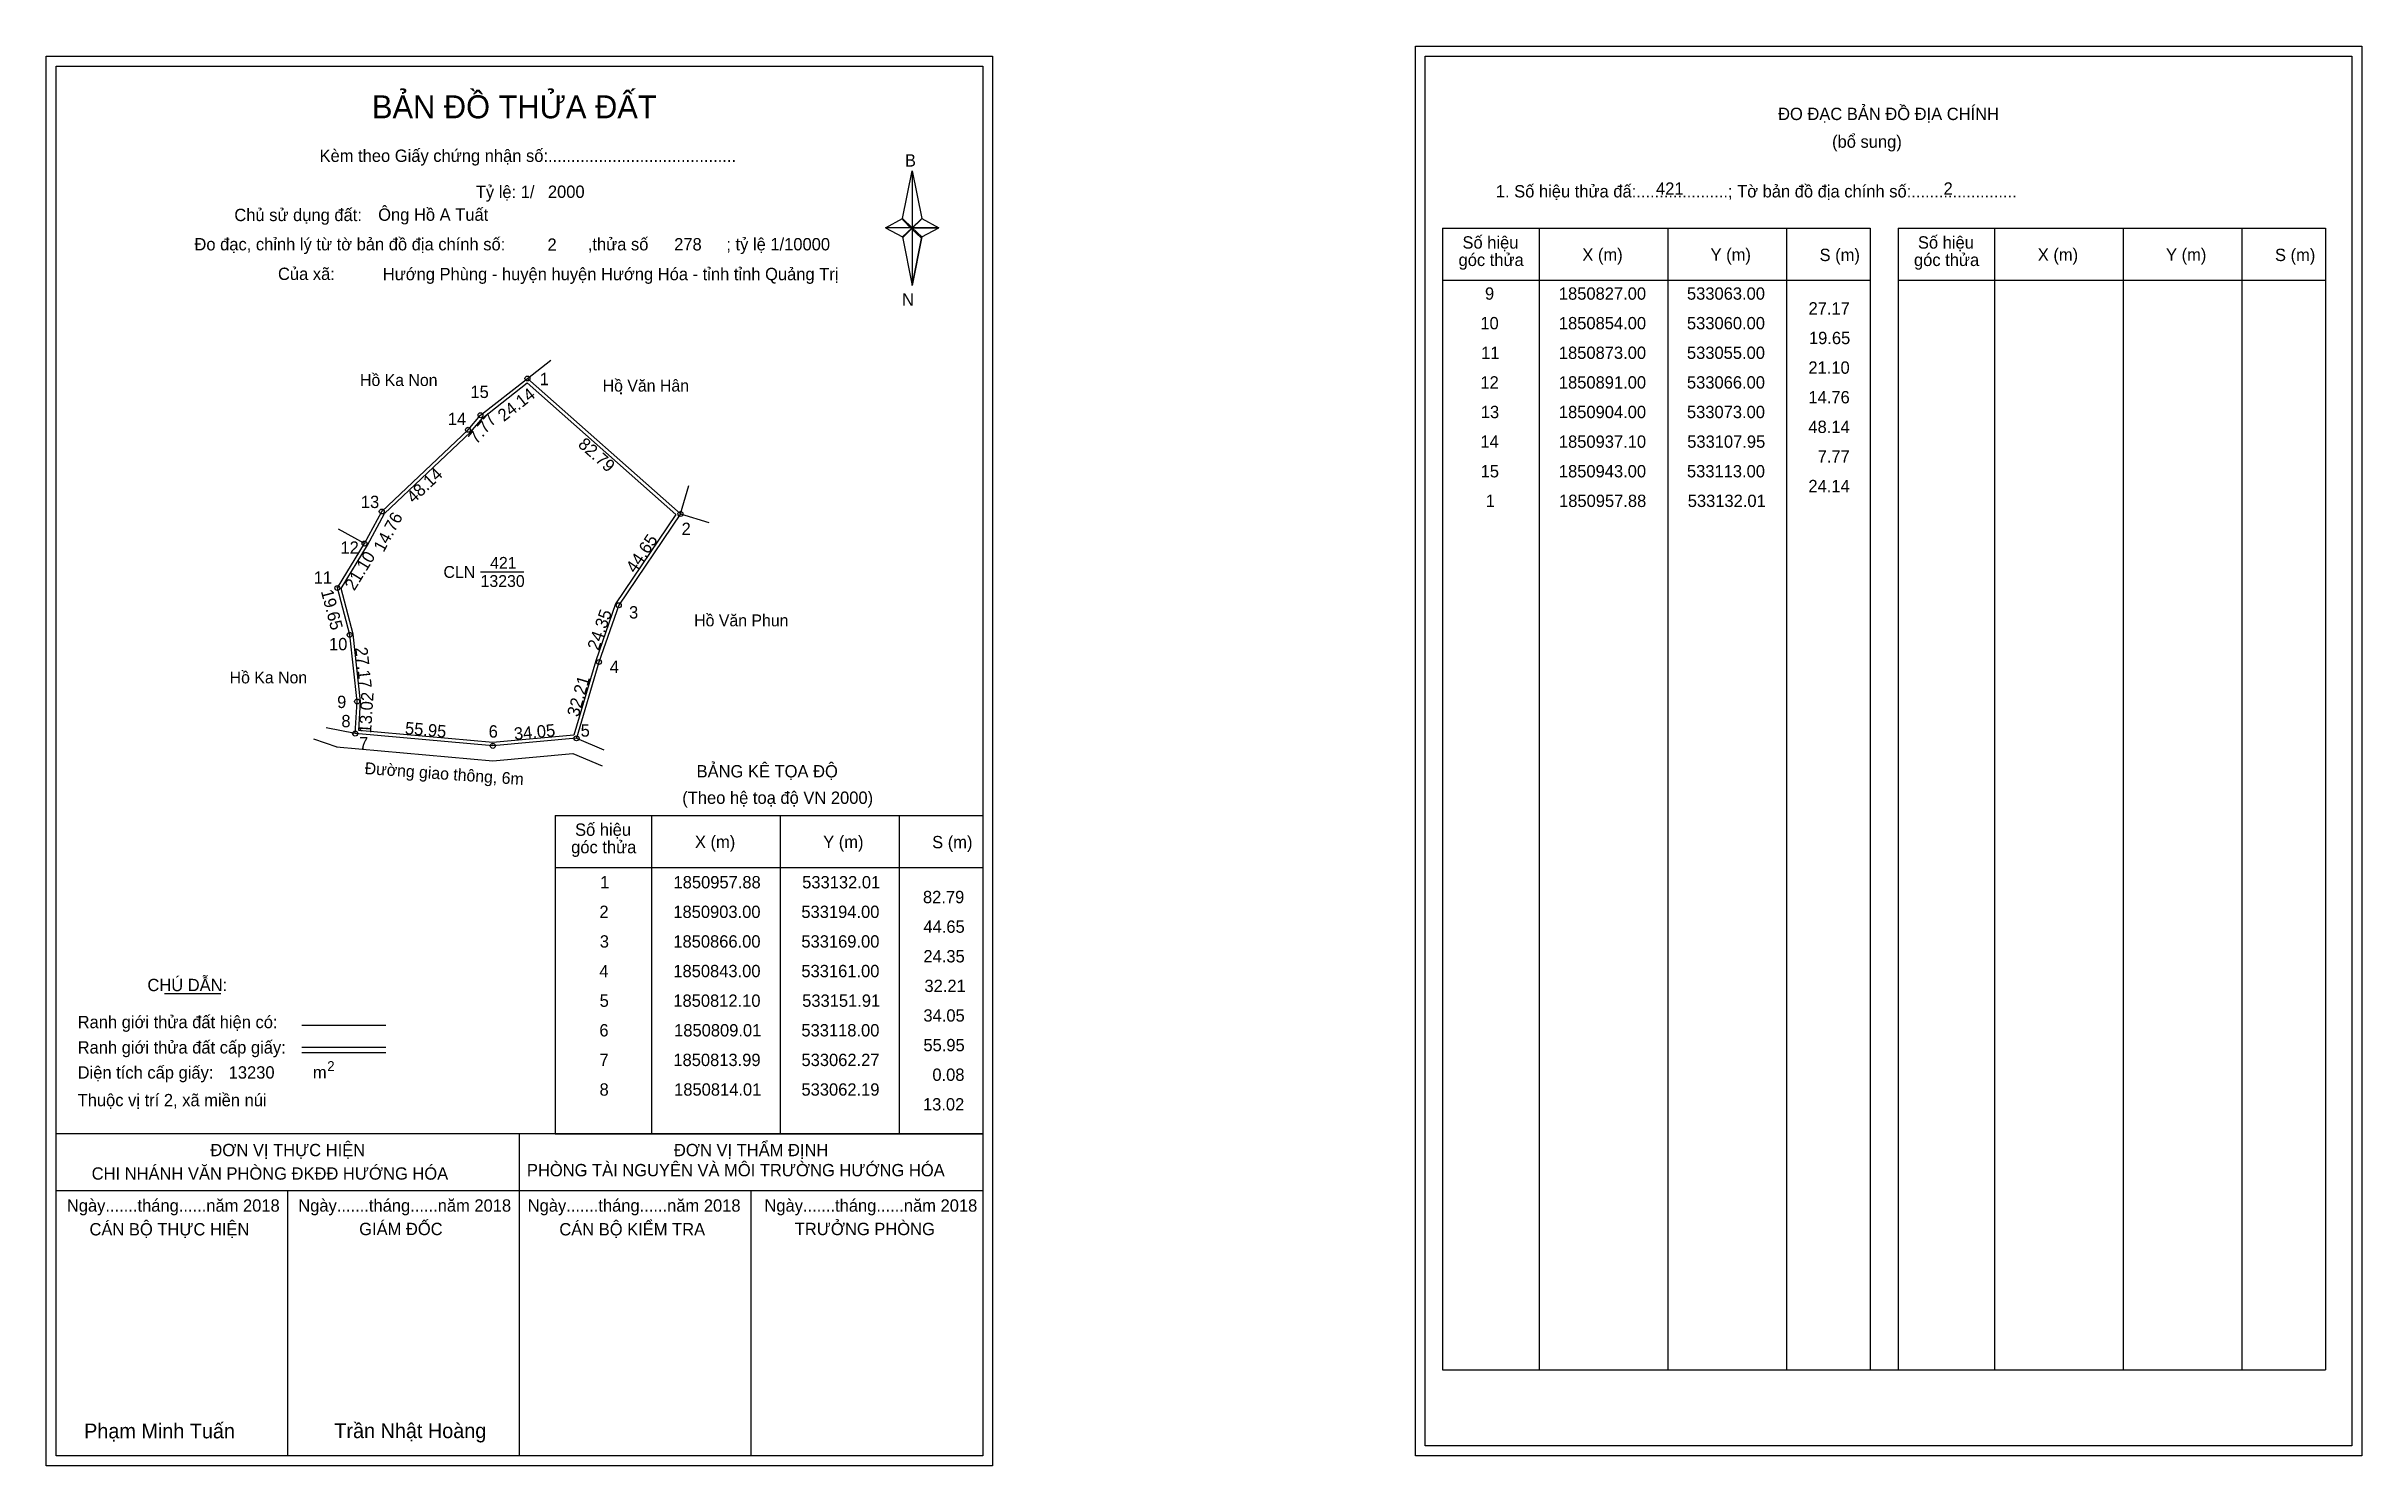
# Model space of a CAD drawing. Extents: x 532937 to 533875, y 1850517 to 1851092.
import ezdxf

# ---------------------------------------------------------------- set-up
doc = ezdxf.new("R2010")
doc.units = 0
for name, color, linetype in [('Level 1', 7, 'Continuous'), ('Level 10', 7, 'Continuous'), ('Level 11', 7, 'Continuous'), ('Level 13', 7, 'Continuous'), ('Level 27', 7, 'Continuous'), ('Level 3', 7, 'Continuous'), ('Level 36', 7, 'Continuous'), ('Level 49', 7, 'Continuous'), ('Level 53', 7, 'Continuous'), ('Level 55', 7, 'Continuous'), ('Level 6', 7, 'Continuous'), ('Level 60', 7, 'Continuous'), ('Level 63', 7, 'Continuous'), ('Level 9', 7, 'Continuous')]:
    doc.layers.add(name, color=color, linetype=linetype)

msp = doc.modelspace()

# ---------------------------------------------------------------- linework, layer by layer
at = {"layer": 'Level 1'}
for p, q in [((532941.09, 1851084.49), (532941.09, 1851084.49)), ((533495.74, 1851088.49), (533495.74, 1851088.49)), ((533283.94, 1851022.73), (533287.87, 1851042.01)), ((533287.87, 1851042.01), (533287.87, 1851018.96)), ((533287.87, 1851042.01), (533291.81, 1851022.73)), ((533277.05, 1851018.96), (533283.94, 1851022.73)), ((533283.94, 1851022.73), (533287.87, 1851018.96)), ((533287.58, 1851018.52), (533283.94, 1851022.29)), ((533287.87, 1851018.96), (533283.94, 1851015.28)), ((533287.58, 1851018.52), (533283.94, 1851014.84)), ((533283.94, 1851014.84), (533287.58, 1851018.52)), ((533291.51, 1851022.29), (533287.58, 1851018.52)), ((533287.58, 1851018.52), (533291.51, 1851022.29)), ((533291.51, 1851014.84), (533287.58, 1851018.52)), ((533291.81, 1851022.73), (533287.87, 1851018.96)), ((533287.87, 1851018.96), (533287.87, 1850995.56)), ((533287.87, 1851018.96), (533298.69, 1851018.96)), ((533287.87, 1851018.96), (533291.81, 1851015.28)), ((533291.81, 1851015.28), (533298.69, 1851018.96)), ((533502.8, 1851018.78), (533676.01, 1851018.78)), ((533541.98, 1850556.25), (533541.98, 1851018.78)), ((533594.13, 1850556.25), (533594.13, 1851018.78)), ((533642.07, 1851018.78), (533642.07, 1850556.25)), ((533676.01, 1851018.78), (533676.01, 1850556.25)), ((533687.32, 1851018.78), (533860.52, 1851018.78)), ((533726.5, 1850556.25), (533726.5, 1851018.78)), ((533778.64, 1850556.25), (533778.64, 1851018.78)), ((533826.59, 1851018.78), (533826.59, 1850556.25)), ((533860.52, 1851018.78), (533860.52, 1850556.25)), ((533283.94, 1851015.28), (533287.87, 1850995.56)), ((533291.81, 1851015.28), (533287.87, 1850995.56)), ((533502.8, 1850997.73), (533676.01, 1850997.73)), ((533687.32, 1850997.73), (533860.52, 1850997.73)), ((533143.28, 1850780.84), (533316.48, 1850780.84)), ((533182.46, 1850651.79), (533182.46, 1850780.84)), ((533234.6, 1850651.79), (533234.6, 1850780.84)), ((533282.55, 1850780.84), (533282.55, 1850651.79)), ((533143.28, 1850759.78), (533316.48, 1850759.78)), ((532984.93, 1850708.62), (533007.73, 1850708.62)), ((533040.66, 1850695.82), (533074.68, 1850695.82)), ((533040.66, 1850686.92), (533074.68, 1850686.92)), ((533040.66, 1850684.73), (533074.68, 1850684.73)), ((533154.75, 1850651.79), (532941.09, 1850651.79)), ((533316.48, 1850651.79), (533106.8, 1850651.79)), ((533128.79, 1850521.34), (533128.79, 1850651.79)), ((533143.28, 1850651.78), (533316.48, 1850651.78)), ((533316.49, 1850628.69), (532941.09, 1850628.69)), ((533034.94, 1850521.34), (533034.94, 1850628.69)), ((533222.64, 1850521.34), (533222.64, 1850628.69)), ((533502.8, 1850556.25), (533860.52, 1850556.25)), ((533316.48, 1850521.34), (533316.48, 1850521.34)), ((533871.14, 1850525.34), (533871.14, 1850525.34))]:
    msp.add_line(p, q, dxfattribs=at)
for points in [[(533283.94, 1851022.73), (533287.87, 1851042.01), (533287.87, 1851018.96)], [(533277.05, 1851018.96), (533283.94, 1851015.28), (533287.87, 1851018.96)], [(533287.87, 1851018.96), (533291.81, 1851022.73), (533298.69, 1851018.96)], [(533287.87, 1851018.96), (533287.87, 1850995.56), (533291.81, 1851015.28)]]:
    msp.add_lwpolyline(points, close=True, dxfattribs=at)
at = {"layer": 'Level 10'}
msp.add_line((533151.91, 1850812.1), (533118, 1850809.01), dxfattribs=at)
for points in [[(533107.95, 1850937.1), (533113, 1850943), (533132.01, 1850957.88), (533194, 1850903), (533169, 1850866), (533161, 1850843), (533151.91, 1850812.1), (533118, 1850809.01), (533062.27, 1850813.99), (533062.19, 1850814.01), (533063, 1850827), (533060, 1850854), (533055, 1850873), (533066, 1850891), (533073, 1850904)], [(533108.97, 1850936.13), (533113.97, 1850941.98), (533131.95, 1850956.06), (533192.15, 1850902.77), (533167.74, 1850866.63), (533159.67, 1850843.43), (533150.84, 1850813.41), (533118, 1850810.42), (533063.67, 1850815.27), (533064.4, 1850827.03), (533061.38, 1850854.26), (533056.51, 1850872.78), (533067.21, 1850890.3), (533074.13, 1850903.14)]]:
    msp.add_lwpolyline(points, close=True, dxfattribs=at)
for points in [[(533045.29, 1850811.81), (533054.84, 1850808.63)], [(533054.72, 1850808.63), (533117.94, 1850802.99), (533150.46, 1850805.94), (533162.31, 1850800.91)]]:
    msp.add_lwpolyline(points, dxfattribs=at)
at = {"layer": 'Level 11'}
for centre in [(533132.01, 1850957.88), (533113, 1850943), (533107.95, 1850937.1), (533107.95, 1850937.1), (533073, 1850904), (533194, 1850903), (533066, 1850891), (533055, 1850873), (533169, 1850866), (533060, 1850854), (533161, 1850843), (533063, 1850827), (533062.19, 1850814.01), (533062.27, 1850813.99), (533151.91, 1850812.1), (533118, 1850809.01)]:
    msp.add_circle(centre, 1, dxfattribs=at)
at = {"layer": 'Level 27'}
for p, q in [((533132.01, 1850957.88), (533141.46, 1850965.27)), ((533194, 1850903), (533197.34, 1850914.53)), ((533066, 1850891), (533055.51, 1850896.83)), ((533194, 1850903), (533205.49, 1850899.55)), ((533062.19, 1850814.01), (533050.41, 1850816.28)), ((533151.91, 1850812.1), (533162.93, 1850807.35))]:
    msp.add_line(p, q, dxfattribs=at)
at = {"layer": 'Level 3'}
for p, q in [((533502.8, 1851018.78), (533502.8, 1850556.25)), ((533687.32, 1851018.78), (533687.32, 1850556.25)), ((533143.28, 1850780.84), (533143.28, 1850651.79))]:
    msp.add_line(p, q, dxfattribs=at)
at = {"layer": 'Level 63'}
for points in [[(532937.09, 1851088.49), (533320.49, 1851088.49), (533320.49, 1850517.34), (532937.09, 1850517.34)], [(532941.09, 1851084.49), (533316.49, 1851084.49), (533316.49, 1850521.34), (532941.09, 1850521.34)], [(533491.74, 1851092.49), (533875.14, 1851092.49), (533875.14, 1850521.34), (533491.74, 1850521.34)], [(533495.74, 1851088.49), (533871.14, 1851088.49), (533871.14, 1850525.34), (533495.74, 1850525.34)]]:
    msp.add_lwpolyline(points, close=True, dxfattribs=at)
at = {"layer": 'Level 9'}
msp.add_line((533113.03, 1850879.5), (533130.53, 1850879.5), dxfattribs=at)

# ---------------------------------------------------------------- texts
at = {"layer": 'Level 1'}
for s, height, p in [('BẢN ĐỒ THỬA ĐẤT', 9.3313, (533069.02, 1851063.31)), ('ĐO ĐẠC BẢN ĐỒ ĐỊA CHÍNH', 5, (533638.69, 1851062.61)), ('(bổ sung)', 5, (533660.57, 1851051.37)), ('Kèm theo Giấy chứng nhận số:.........................................', 5, (533047.79, 1851045.65)), ('B', 5, (533284.96, 1851043.76)), ('1. Số hiệu thửa đấ:....................; Tờ bản đồ địa chính số:.......................', 5, (533524.35, 1851031.25)), ('Chủ sử dụng đất:', 5, (533013.27, 1851021.66)), ('Đo đạc, chỉnh lý từ tờ bản đồ địa chính số:                  ,thửa số                 ; tỷ lệ 1/10000', 5, (532997.1, 1851009.8)), ('góc thửa', 5, (533509.25, 1851003.46)), ('Số hiệu', 5, (533510.83, 1851010.52)), ('X (m)', 5, (533559.4, 1851005.57)), ('Y (m)', 5, (533611.35, 1851005.57)), ('S (m)', 5, (533655.51, 1851005.47)), ('góc thửa', 5, (533693.76, 1851003.46)), ('Số hiệu', 5, (533695.35, 1851010.52)), ('X (m)', 5, (533743.91, 1851005.57)), ('Y (m)', 5, (533795.87, 1851005.57)), ('S (m)', 5, (533840.02, 1851005.47)), ('Của xã:', 5, (533030.95, 1850997.8)), ('N', 5, (533283.76, 1850987.42)), ('BẢNG KÊ TỌA ĐỘ', 5, (533200.55, 1850796.24)), ('(Theo hệ toạ độ VN 2000)', 5, (533194.74, 1850785.52)), ('Số hiệu', 5, (533151.31, 1850772.57)), ('góc thửa', 5, (533149.73, 1850765.51)), ('X (m)', 5, (533199.87, 1850767.62)), ('Y (m)', 5, (533251.83, 1850767.62)), ('S (m)', 5, (533295.98, 1850767.52)), ('CHÚ DẪN:', 5, (532978.05, 1850709.63)), ('Ranh giới thửa đất hiện có:', 5, (532949.79, 1850694.63)), ('Ranh giới thửa đất cấp giấy:', 5, (532949.79, 1850684.35)), ('2', 4, (533050.89, 1850677.26)), ('Diện tích cấp giấy:', 5, (532949.79, 1850674.19)), ('m', 5, (533045.1, 1850674.24)), ('Thuộc vị trí 2, xã miền núi', 5, (532949.79, 1850662.99)), ('ĐƠN VỊ THỰC HIỆN', 5, (533003.56, 1850642.75)), ('ĐƠN VỊ THẨM ĐỊNH', 5, (533191.36, 1850642.75)), ('CHI NHÁNH VĂN PHÒNG ĐKĐĐ HƯỚNG HÓA', 5, (532955.47, 1850633.24)), ('PHÒNG TÀI NGUYÊN VÀ MÔI TRƯỜNG HƯỚNG HÓA', 5, (533131.81, 1850634.61)), ('Ngày.......tháng......năm 2018', 5, (532945.42, 1850620.28)), ('Ngày.......tháng......năm 2018', 5, (533039.17, 1850620.28)), ('Ngày.......tháng......năm 2018', 5, (533132.12, 1850620.28)), ('Ngày.......tháng......năm 2018', 5, (533228.03, 1850620.28)), ('CÁN BỘ THỰC HIỆN', 5, (532954.59, 1850610.65)), ('GIÁM ĐỐC', 5, (533063.85, 1850610.77)), ('CÁN BỘ KIỂM TRA', 5, (533144.93, 1850610.65)), ('TRƯỞNG PHÒNG', 5, (533240.31, 1850610.77)), ('Phạm Minh Tuấn', 6, (532952.41, 1850528.42)), ('Trần Nhật Hoàng', 6, (533053.79, 1850528.52))]:
    msp.add_text(s, height=height, dxfattribs=at).set_placement(p)
at = {"layer": 'Level 11'}
msp.add_text('Tỷ lệ: 1/', height=5, dxfattribs=at).set_placement((533111.1, 1851031.02))
at = {"layer": 'Level 13'}
for s, p in [('CLN', (533098, 1850877.1)), ('13230', (533113.04, 1850873.42)), ('421', (533116.9, 1850880.78))]:
    msp.add_text(s, height=4.8, dxfattribs=at).set_placement(p)
at = {"layer": 'Level 36'}
msp.add_text('.', height=6, dxfattribs=at).set_placement((533168.84, 1850951.4))
msp.add_text('Đường giao thông, 6m', height=4.8, rotation=356, dxfattribs=at).set_placement((533065.96, 1850797.63))
at = {"layer": 'Level 49'}
for s, rotation, p in [('24.14', 38.05192, (533122.46, 1850940.2)), ('7.77', 49.43872, (533111.39, 1850930.97)), ('82.79', 318.4814, (533152.15, 1850930.64)), ('48.14', 43.44275, (533085.92, 1850907.06)), ('14.76', 61.69924, (533073.75, 1850887.18)), ('21.10', 58.57043, (533061.87, 1850871.58)), ('44.65', 55.95406, (533175.66, 1850878.71)), ('19.65', 284.74356, (533048.28, 1850871.71)), ('24.35', 70.82099, (533160.84, 1850847.41)), ('27.17', 276.34019, (533062.19, 1850848.77)), ('13.02', 86.4319, (533068.67, 1850813.98)), ('32.21', 73.60745, (533152.7, 1850820.46)), ('55.95', 354.89365, (533082.24, 1850813.81)), ('34.05', 5.20662, (533126.78, 1850811.42))]:
    msp.add_text(s, height=5, rotation=rotation, dxfattribs=at).set_placement(p)
at = {"layer": 'Level 53'}
for s, p in [('9', (533519.95, 1850989.81)), ('1850827.00', (533549.89, 1850989.81)), ('533063.00', (533601.78, 1850989.81)), ('10', (533518.08, 1850977.81)), ('1850854.00', (533549.89, 1850977.81)), ('533060.00', (533601.78, 1850977.81)), ('27.17', (533651.05, 1850983.81)), ('19.65', (533651.21, 1850971.81)), ('11', (533518.4, 1850965.81)), ('1850873.00', (533549.89, 1850965.81)), ('533055.00', (533601.78, 1850965.81)), ('21.10', (533650.98, 1850959.81)), ('12', (533518.1, 1850953.81)), ('1850891.00', (533549.89, 1850953.81)), ('533066.00', (533601.78, 1850953.81)), ('14.76', (533651, 1850947.81)), ('13', (533518.26, 1850941.81)), ('1850904.00', (533549.89, 1850941.81)), ('533073.00', (533601.78, 1850941.81)), ('14', (533518.08, 1850929.81)), ('1850937.10', (533549.89, 1850929.81)), ('533107.95', (533601.89, 1850929.81)), ('48.14', (533650.98, 1850935.81)), ('7.77', (533654.75, 1850923.81)), ('15', (533518.19, 1850917.81)), ('1850943.00', (533549.89, 1850917.81)), ('533113.00', (533601.78, 1850917.81)), ('24.14', (533650.98, 1850911.81)), ('1', (533520.25, 1850905.81)), ('1850957.88', (533549.97, 1850905.81)), ('533132.01', (533602.1, 1850905.81)), ('1', (533161.48, 1850751.28)), ('1850957.88', (533191.2, 1850751.28)), ('533132.01', (533243.32, 1850751.28)), ('82.79', (533292.26, 1850745.28)), ('2', (533161.18, 1850739.28)), ('1850903.00', (533191.12, 1850739.28)), ('533194.00', (533243, 1850739.28)), ('44.65', (533292.44, 1850733.28)), ('3', (533161.33, 1850727.28)), ('1850866.00', (533191.12, 1850727.28)), ('533169.00', (533243, 1850727.28)), ('4', (533161.15, 1850715.28)), ('1850843.00', (533191.12, 1850715.28)), ('533161.00', (533243, 1850715.28)), ('24.35', (533292.44, 1850721.28)), ('32.21', (533292.86, 1850709.28)), ('5', (533161.27, 1850703.28)), ('1850812.10', (533191.12, 1850703.28)), ('533151.91', (533243.32, 1850703.28)), ('34.05', (533292.44, 1850697.28)), ('6', (533161.16, 1850691.28)), ('1850809.01', (533191.44, 1850691.28)), ('533118.00', (533243, 1850691.28)), ('55.95', (533292.44, 1850685.28)), ('7', (533161.19, 1850679.28)), ('1850813.99', (533191.14, 1850679.28)), ('533062.27', (533243.04, 1850679.28)), ('8', (533161.23, 1850667.28)), ('1850814.01', (533191.44, 1850667.28)), ('533062.19', (533243.03, 1850667.28)), ('0.08', (533296.07, 1850673.28)), ('13.02', (533292.26, 1850661.28))]:
    msp.add_text(s, height=5, dxfattribs=at).set_placement(p)
at = {"layer": 'Level 55'}
for s, height, p in [('407', 0.22, (533131.77, 1850957.66)), ('1', 0.8, (533131.79, 1850957.88)), ('0', 0.22, (533131.93, 1850957.66)), ('15', 0.8, (533112.45, 1850943)), ('407', 0.22, (533112.76, 1850942.78)), ('0', 0.22, (533112.92, 1850942.78)), ('0', 0.22, (533112.92, 1850942.78)), ('14', 0.8, (533107.38, 1850937.1)), ('0', 0.22, (533107.87, 1850936.88)), ('0', 0.22, (533107.87, 1850936.88)), ('13', 0.8, (533072.46, 1850904)), ('0', 0.22, (533072.92, 1850903.78)), ('0', 0.22, (533072.92, 1850903.78)), ('2', 0.8, (533193.73, 1850903)), ('431', 0.22, (533193.78, 1850902.78)), ('0', 0.22, (533193.92, 1850902.78)), ('12', 0.8, (533065.43, 1850891)), ('424', 0.22, (533065.76, 1850890.78)), ('424', 0.22, (533065.76, 1850890.78)), ('0', 0.22, (533065.92, 1850890.78)), ('0', 0.22, (533065.92, 1850890.78)), ('11', 0.8, (533054.48, 1850873)), ('424', 0.22, (533054.76, 1850872.78)), ('424', 0.22, (533054.76, 1850872.78)), ('431', 0.22, (533168.78, 1850865.78)), ('3', 0.8, (533168.75, 1850866)), ('10', 0.8, (533059.43, 1850854)), ('424', 0.22, (533059.76, 1850853.78)), ('424', 0.22, (533059.76, 1850853.78)), ('4', 0.8, (533160.72, 1850843)), ('431', 0.22, (533160.78, 1850842.78)), ('424', 0.22, (533062.76, 1850826.78)), ('424', 0.22, (533062.76, 1850826.78)), ('9', 0.8, (533062.73, 1850827)), ('424', 0.22, (533061.95, 1850813.79)), ('424', 0.22, (533061.95, 1850813.79)), ('8', 0.8, (533061.93, 1850814.01)), ('7', 0.8, (533062, 1850813.99)), ('0', 0.22, (533062.11, 1850813.79)), ('0', 0.22, (533062.19, 1850813.77)), ('431', 0.22, (533151.69, 1850811.88)), ('5', 0.8, (533151.65, 1850812.1)), ('0', 0.22, (533151.83, 1850811.88)), ('6', 0.8, (533117.73, 1850809.01)), ('0', 0.22, (533117.92, 1850808.79))]:
    msp.add_text(s, height=height, dxfattribs=at).set_placement(p)
at = {"layer": 'Level 6'}
for s, p in [('421', (533589.25, 1851032.33)), ('2', (533705.74, 1851032.37)), ('Ông Hồ A Tuất', (533071.54, 1851021.79)), ('2000', (533140.3, 1851031.06)), ('2', (533140.14, 1851009.62)), ('278', (533191.46, 1851009.78)), (' Hướng Phùng - huyện huyện Hướng Hóa - tỉnh tỉnh Quảng Trị', (533071.56, 1850997.71)), ('13230', (533010.97, 1850674.2))]:
    msp.add_text(s, height=5, dxfattribs=at).set_placement(p)
at = {"layer": 'Level 60'}
for s, p in [('Hồ Ka Non', (533064.19, 1850954.85)), ('Hồ Văn Hân', (533162.5, 1850952.6)), (' Hồ Văn Phun', (533197.79, 1850857.47)), ('Hồ Ka Non', (533011.38, 1850834.35))]:
    msp.add_text(s, height=4.8, dxfattribs=at).set_placement(p)
at = {"layer": 'Level 9'}
for s, p in [('15', (533108.91, 1850949.98)), ('1', (533137.01, 1850955.18)), ('14', (533099.75, 1850939.01)), ('13', (533064.53, 1850905.39)), ('2', (533194.46, 1850894.47)), ('12', (533056.27, 1850886.87)), ('11', (533045.43, 1850874.7)), ('3', (533173.18, 1850860.63)), ('10', (533051.62, 1850847.76)), ('4', (533165.37, 1850838.55)), ('9', (533054.91, 1850824.35)), ('8', (533056.64, 1850816.57)), ('7', (533063.8, 1850807.58)), ('6', (533116.3, 1850812.38)), ('5', (533153.58, 1850812.77))]:
    msp.add_text(s, height=5, dxfattribs=at).set_placement(p)

doc.saveas('drawing.dxf')
